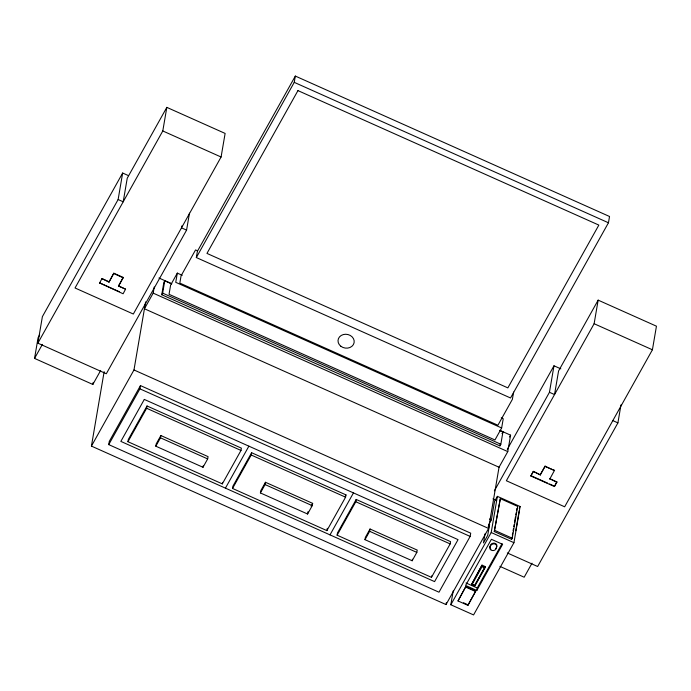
<?xml version="1.0" encoding="UTF-8"?>
<svg xmlns="http://www.w3.org/2000/svg" width="691" height="691" viewBox="0 0 691 691"><rect width="100%" height="100%" fill="white"/><g stroke="black" fill="none" stroke-linecap="round" stroke-linejoin="round"><path stroke-width="1.04" d="M100.679 370.428L92.844 384.455L34.55 358.404L38.083 337.726L39.655 334.928M189.481 213.156L186.579 230.12L106.31 373.745L37.858 343.151L42.384 316.651L122.653 173.026L128.526 175.644M109.04 281.773L101.957 278.603L108.979 282.118L113.816 273.213L123.257 277.437L118.481 285.988L125.563 289.149L123.11 293.779L99.564 282.878L119.241 291.671M37.858 343.151L118.126 199.526L122.653 173.026M92.844 384.455L93.199 382.391M108.979 282.118L113.816 273.213M125.563 289.149L118.481 285.988M499.127 466.736L488.58 528.434L446.032 604.573L91.428 446.101L104.151 371.646M118.42 286.342L123.257 277.437M108.737 444.615L109.299 441.359L140.472 385.587L470.709 533.176L470.156 536.423L438.984 592.204L108.737 444.615L139.91 388.843L140.472 385.587M162.791 130.962L166.825 107.373L225.119 133.423L221.085 157.012L133.328 314.034L75.034 287.983L162.791 130.962L221.085 157.012M91.428 446.101L133.976 369.961L145.611 301.881M499.757 430.312L510.589 435.157L507.781 451.603L499.04 467.237L144.436 308.765L153.177 293.131L154.231 286.964M127.956 441.713L128.345 439.416L147.028 405.98L241.384 448.148L240.995 450.446L222.312 483.881L127.956 441.713L146.639 408.277L147.028 405.98M499.982 430.614L502.936 431.935L500.828 444.244L499.921 445.868L161.746 294.737L163.845 282.42L164.752 280.796L171.636 283.871M161.746 294.737L162.653 293.114L164.752 280.796M181.828 225.905L181.5 227.849L186.579 230.12M177.319 273.109L175.739 282.325L501.649 427.979L494.955 439.96L169.045 294.306L170.625 285.089L177.319 273.109L182.243 275.312M155.821 446.196L156.209 443.898L160.882 435.537L208.06 456.621L207.671 458.919L202.999 467.28L155.821 446.196L160.493 437.835L160.882 435.537M196.33 257.553L197.401 251.282L295.325 76.07L609.531 216.49L608.46 222.77L510.537 397.981L196.33 257.553L294.245 82.35L295.325 76.07M202.999 467.28L203.258 465.751M222.312 483.881L222.571 482.353M232.53 488.451L232.927 486.153L251.61 452.717L345.966 494.886L345.578 497.183L326.886 530.619L232.53 488.451L251.222 455.015L251.61 452.717M260.403 492.933L260.792 490.636L265.465 482.275L312.643 503.359L312.254 505.657L307.581 514.018L260.403 492.933L265.076 484.572L265.465 482.275M307.581 514.018L307.97 511.72M326.886 530.619L327.284 528.321M337.113 535.188L337.51 532.891L356.193 499.455L450.549 541.623L450.161 543.921L431.469 577.356L337.113 535.188L355.796 501.752L356.193 499.455M364.978 539.671L365.375 537.373L370.048 529.012L417.226 550.096L416.828 552.394L412.164 560.755L364.978 539.671L369.65 531.31L370.048 529.012M412.164 560.755L412.423 559.218M431.469 577.356L431.737 575.828M446.032 604.573L446.395 602.448M488.796 524.495L491.387 519.848L494.531 501.467L497.39 496.354L520.124 506.512L513.94 542.694L473.577 614.93L450.834 604.763L453.201 590.935M458.012 600.945L465.838 586.538L475.71 590.943L475.615 591.522L467.885 605.351L458.012 600.945L465.838 586.538M467.885 605.351L475.71 590.943M471.564 584.448L482.007 565.134L485.341 566.629L485.186 567.536L474.898 585.942L471.564 584.448L482.007 565.134M501.649 427.979L503.229 418.755L501.26 417.874M499.921 445.868L500.267 443.812M485.039 533.763L483.467 542.919L487.708 535.335L489.625 524.141L488.209 526.672M476.816 590.468L502.616 544.309L491.405 539.3L465.604 585.458L476.816 590.468L477.239 587.981L501.986 543.705M513.629 392.082L512.385 399.329L497.909 425.241L179.824 283.094L181.068 275.847L195.544 249.935L197.514 250.807M450.834 604.763L491.206 532.528L497.39 496.354M494.281 531.56L500.327 498.643L517.671 506.391L512.23 538.203L511.616 539.308L494.281 531.56L500.327 498.643M511.616 539.308L511.979 537.183M512.342 535.067L512.705 532.942M513.067 530.818L513.43 528.701M513.793 526.577L514.156 524.46M514.519 522.336L515.426 517.032M515.788 514.916L516.151 512.791M516.514 510.666L516.877 508.55M515.78 530.748L519.217 510.649M556.834 482.266L549.811 478.751L556.886 481.912L554.441 486.542L530.835 475.995L533.288 471.366L540.31 474.881L533.288 471.366M494.367 490.852L549.457 392.289L553.983 365.789L560.833 368.847M545.087 466.33L554.528 470.545L545.087 466.33L540.31 474.881M554.441 486.542L556.886 481.912M594.122 323.725L598.156 300.136L656.45 326.187L652.416 349.776L564.659 506.797L506.365 480.746L594.122 323.725L652.416 349.776M507.324 552.955L537.641 566.508L617.909 422.883L620.984 404.857M490.083 546.866C490.61 543.325 496.864 542.392 496.682 546.693M166.825 107.373L127.239 178.209L123.205 201.798L118.126 199.526M34.55 358.404L42.393 344.377M99.504 283.232L101.957 278.603M225.421 488.14L248.89 446.161M311.088 506.149L312.643 503.359M344.93 496.743L345.966 494.886M330.004 534.877L353.472 492.899M502.02 433.559L502.936 431.935M509.561 436.997L510.589 435.157M507.298 449.331L553.983 365.789M598.156 300.136L558.57 370.972L554.536 394.561L549.457 392.289M530.835 475.995L533.227 471.72M475.054 585.035L485.341 566.629M519.174 508.222L520.124 506.512M540.371 474.527L545.147 465.976M549.751 479.105L554.588 470.2M532.01 563.191L524.175 577.218L499.887 566.361M495.706 548.55L496.276 547.747M294.245 82.35L608.46 222.77M612.831 420.612L617.909 422.883M158.939 278.007L171.748 283.725M162.653 293.114L500.828 444.244M113.756 273.567L123.197 277.791M153.177 293.131L507.781 451.603M530.895 475.641L547.618 483.113M549.578 483.994L553.517 485.747M492.925 498.902L495.853 500.206M489.496 519.001L491.387 519.848M494.894 530.455L512.23 538.203M133.976 369.961L488.58 528.434M491.206 532.528L513.94 542.694M139.91 388.843L470.156 536.423M146.639 408.277L240.995 450.446M251.222 455.015L345.578 497.183M355.796 501.752L450.161 543.921M481.852 566.041L485.186 567.536M160.493 437.835L207.671 458.919M265.076 484.572L312.254 505.657M369.65 531.31L416.828 552.394M466.028 582.971L477.239 587.981M465.743 587.108L475.615 591.522M463.497 602.777L467.98 604.78M490.42 548.689L490.921 549.328M490.049 547.022L490.118 547.903M490.213 546.097C487.881 551.107 495.68 552.359 496.527 547.609C498.859 542.599 491.051 541.355 490.213 546.097M297.951 90.607L206.963 253.407L507.859 387.884L598.847 225.085L297.951 90.607M144.307 399.424L120.847 441.402L434.587 581.615L458.047 539.636L144.307 399.424M482.093 566.62L472.221 584.275L474.665 585.363L484.529 567.708L482.093 566.62M340.896 346.286A8.137 6.919 9.7 0 0 354.086 342.788A8.137 6.919 9.7 0 0 343.341 334.556A8.137 6.919 9.7 0 0 340.896 346.286"/></g></svg>
